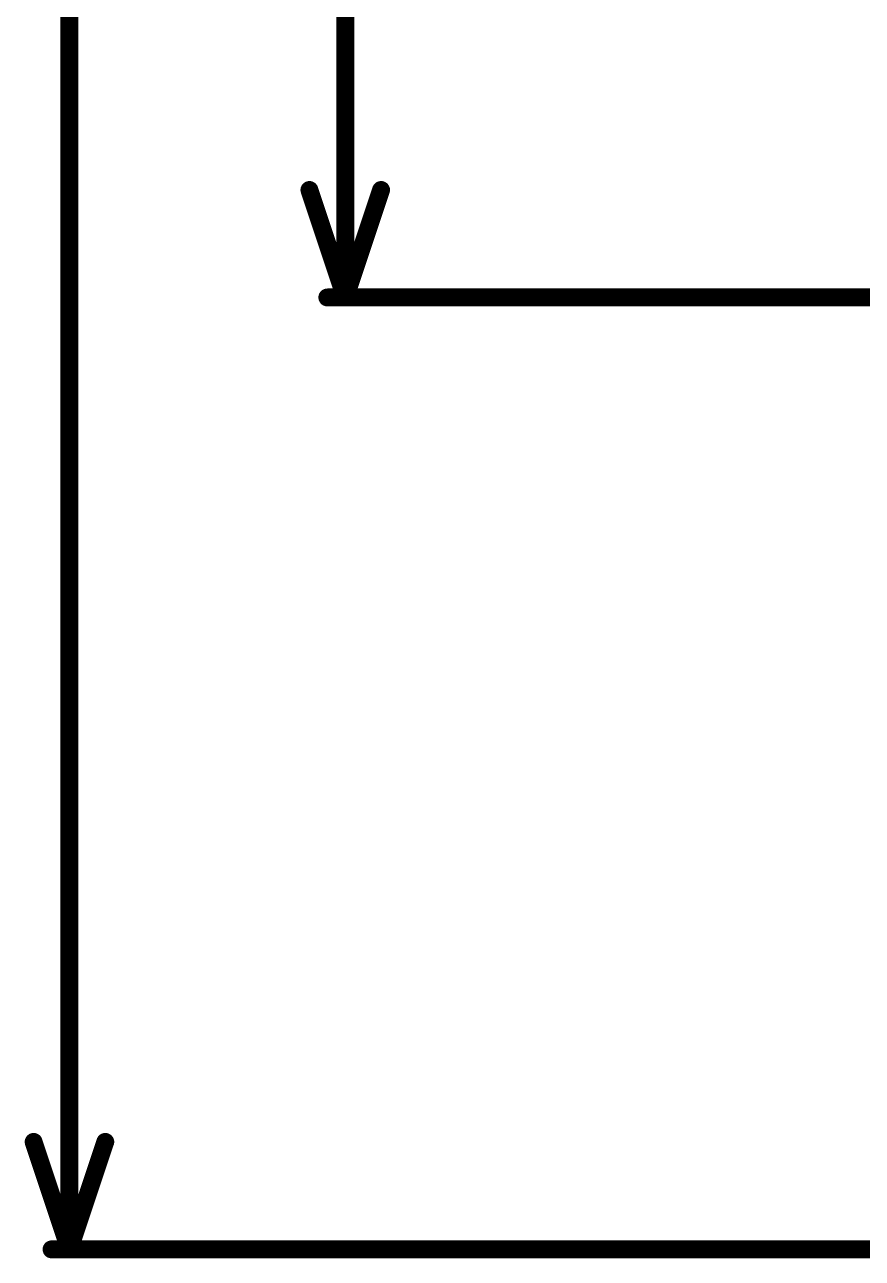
# Model space of a CAD drawing. Header units: millimetres. Extents: x -16 to 330, y -45 to 150.
# Drawn here: x -16.08 to -4.2, y -13.63 to 3.87 of the extents above; entities that cross this region are included whole.
import ezdxf

# ---------------------------------------------------------------- set-up
doc = ezdxf.new("R2010")
doc.units = ezdxf.units.MM
doc.layers.add('Mechanical1', color=6, linetype='Continuous')

msp = doc.modelspace()

# ---------------------------------------------------------------- linework, layer by layer
at = {"layer": 'Mechanical1', "const_width": 0.254}
for points in [[(-15.443, -13.5), (-15.443, 23.831)], [(-11.532, 0), (-11.532, 23.724)], [(-12.04, 1.524), (-11.532, 0)], [(-11.532, 0), (-11.024, 1.524)], [(-11.786, 0), (-1.504, 0)], [(-15.951, -11.976), (-15.443, -13.5)], [(-15.443, -13.5), (-14.935, -11.976)], [(-15.697, -13.5), (-3.131, -13.5)]]:
    msp.add_lwpolyline(points, dxfattribs=at)
at = {"layer": 'Mechanical1', "const_width": 0.127}
for points in [[(-12.103, 1.524, 1), (-11.976, 1.524, 1)], [(-11.087, 1.524, 1), (-10.96, 1.524, 1)], [(-11.849, 0, 1), (-11.722, 0, 1)], [(-11.595, 0, 1), (-11.468, 0, 1)], [(-11.595, 0, 1), (-11.468, 0, 1)], [(-11.595, 0, 1), (-11.468, 0, 1)], [(-16.014, -11.976, 1), (-15.887, -11.976, 1)], [(-14.998, -11.976, 1), (-14.871, -11.976, 1)], [(-15.76, -13.5, 1), (-15.633, -13.5, 1)], [(-15.506, -13.5, 1), (-15.379, -13.5, 1)], [(-15.506, -13.5, 1), (-15.379, -13.5, 1)], [(-15.506, -13.5, 1), (-15.379, -13.5, 1)]]:
    msp.add_lwpolyline(points, format="xyb", close=True, dxfattribs=at)

doc.saveas('drawing.dxf')
